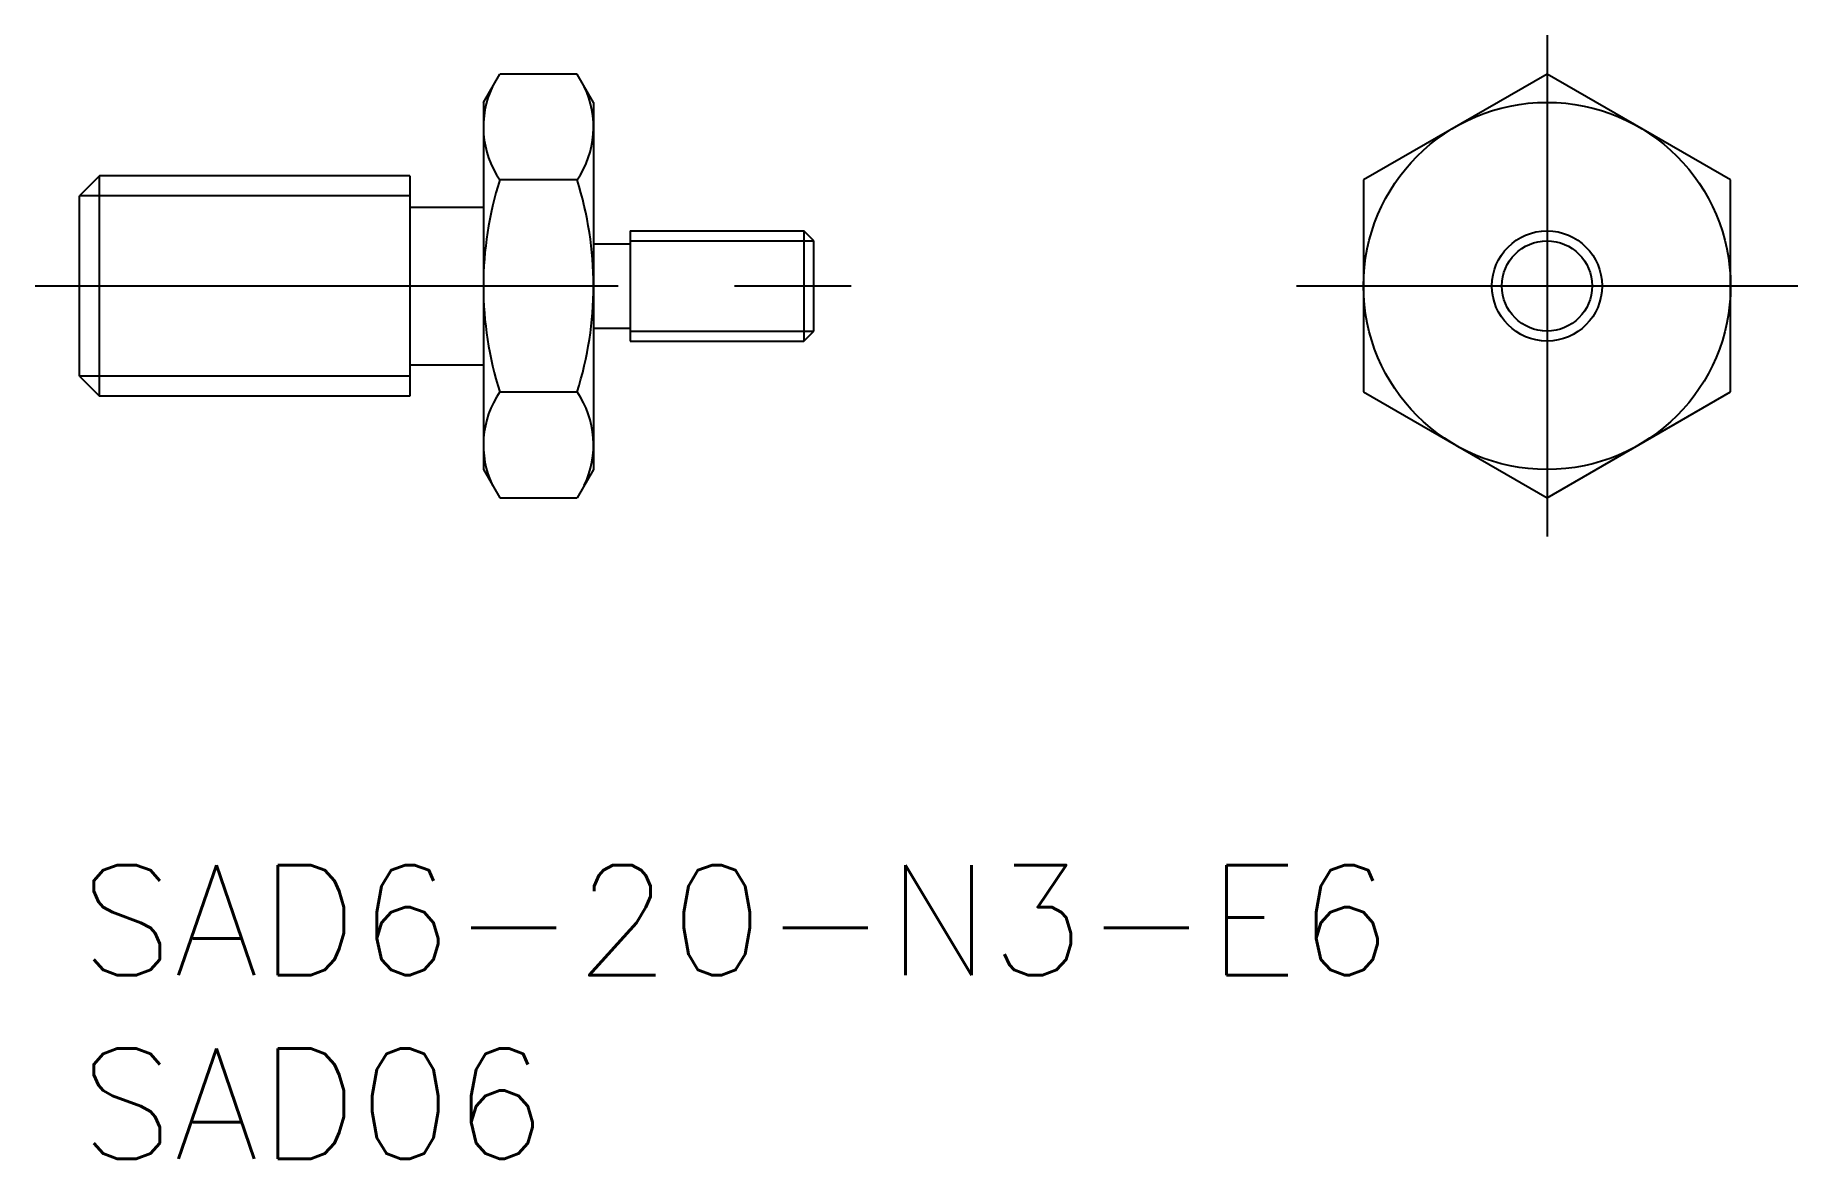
# Model space of a CAD drawing. Extents: x -1.2 to 46.8, y -8 to 22.6.
import ezdxf

# ---------------------------------------------------------------- set-up
doc = ezdxf.new("R2010")
doc.units = 0
doc.header["$LTSCALE"] = 0.5
doc.linetypes.add('CENTER', pattern=[50.8, 31.75, -6.35, 6.35, -6.35])
for name, color, linetype in [('MSM_CENTER', 1, 'CENTER'), ('MSM_CONTINUOUS', 7, 'CONTINUOUS'), ('MSM_NARROW', 5, 'CONTINUOUS'), ('MSM_PART_NUMBER', 7, 'CONTINUOUS')]:
    doc.layers.add(name, color=color, linetype=linetype)
doc.styles.get("Standard").update_dxf_attribs({"font": 'txt.shx', "height": 3, "bigfont": 'bigfont.shx'})

# ---------------------------------------------------------------- blocks, each defined once
blk = doc.blocks.new('*U10')
at = {"layer": 'MSM_PART_NUMBER'}
blk.add_text('SAD6-20-N3-E6', height=3, dxfattribs=at).set_placement((0, -3))
blk = doc.blocks.new('*U11')
at = {"layer": 'MSM_PART_NUMBER'}
blk.add_text('SAD06', height=3, dxfattribs=at).set_placement((0, -8))

msp = doc.modelspace()

# ---------------------------------------------------------------- linework, layer by layer
at = {"layer": 'MSM_CENTER'}
for p, q in [((39.974, 22.602), (39.974, 8.945)), ((-1.206, 15.774), (21.162, 15.774)), ((33.145, 15.774), (46.803, 15.774))]:
    msp.add_line(p, q, dxfattribs=at)
at = {"layer": 'MSM_CONTINUOUS'}
for p, q in [((11, 20.774), (11.447, 21.547)), ((13.553, 21.547), (11.447, 21.547)), ((14, 20.774), (13.553, 21.547)), ((39.974, 21.547), (34.974, 18.66)), ((44.974, 18.66), (39.974, 21.547)), ((11, 20.774), (11, 10.774)), ((14, 20.774), (14, 10.774)), ((0.542, 18.774), (0, 18.232)), ((9, 18.774), (0.542, 18.774)), ((0.542, 12.774), (0.542, 18.774)), ((9, 18.774), (9, 12.774)), ((13.553, 18.66), (11.447, 18.66)), ((34.974, 18.66), (34.974, 12.887)), ((44.974, 12.887), (44.974, 18.66)), ((0, 13.315), (0, 18.232)), ((9, 17.924), (11, 17.924)), ((14, 16.924), (15, 16.924)), ((15, 17.274), (19.729, 17.274)), ((15, 17.274), (15, 14.274)), ((20, 17.003), (19.729, 17.274)), ((19.729, 17.274), (19.729, 14.274)), ((20, 14.544), (20, 17.003)), ((14, 14.624), (15, 14.624)), ((19.729, 14.274), (20, 14.544)), ((15, 14.274), (19.729, 14.274)), ((9, 13.624), (11, 13.624)), ((0, 13.315), (0.542, 12.774)), ((9, 12.774), (0.542, 12.774)), ((11.447, 12.887), (13.553, 12.887)), ((34.974, 12.887), (39.974, 10)), ((39.974, 10), (44.974, 12.887)), ((11, 10.774), (11.447, 10)), ((14, 10.774), (13.553, 10)), ((11.447, 10), (13.553, 10))]:
    msp.add_line(p, q, dxfattribs=at)
for radius in [5, 1.5]:
    msp.add_circle((39.974, 15.774), radius, dxfattribs=at)
for centre, radius, start, end in [((13.556, 20.104), 2.556, 154.3842, 214.3842), ((11.444, 20.104), 2.556, 325.6158, 25.6158), ((20.553, 15.774), 9.553, 162.412, 197.588), ((4.447, 15.774), 9.553, 342.412, 17.588), ((13.556, 11.443), 2.556, 145.6158, 205.6158), ((11.444, 11.443), 2.556, 334.3842, 34.3842)]:
    msp.add_arc(centre, radius, start, end, dxfattribs=at)
at = {"layer": 'MSM_NARROW'}
for p, q in [((9, 18.232), (0, 18.232)), ((15, 17.003), (20, 17.003)), ((15, 14.544), (20, 14.544)), ((9, 13.315), (0, 13.315))]:
    msp.add_line(p, q, dxfattribs=at)
msp.add_circle((39.974, 15.774), 1.23, dxfattribs=at)

# ---------------------------------------------------------------- block references
at = {"layer": 'MSM_CONTINUOUS'}
for name in ['*U10', '*U11']:
    msp.add_blockref(name, (0, 0), dxfattribs=at)

doc.saveas('drawing.dxf')
